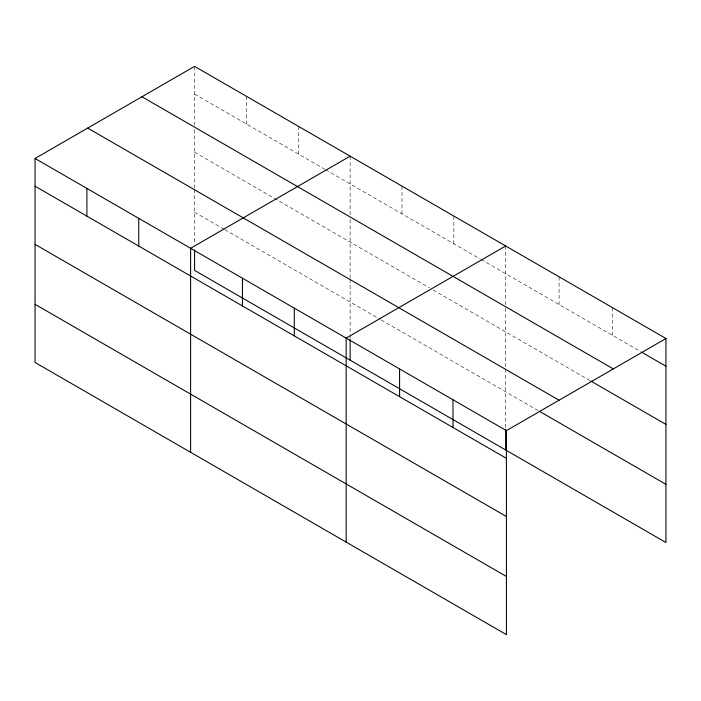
<?xml version="1.0" encoding="UTF-8"?>
<svg xmlns="http://www.w3.org/2000/svg" width="701" height="701" viewBox="0 0 701 701"><rect width="100%" height="100%" fill="white"/><g stroke="black" fill="none" stroke-linecap="round" stroke-linejoin="round"><path stroke-width="0.53" stroke-dasharray="3.5 2.63" d="M194.58 188.236L194.58 129.65M194.58 125.339L194.58 66.367M194.58 94.092L324.677 169.204M325.623 169.747L480.229 259.011M481.175 259.554L640.644 351.63M194.58 152.266L429.327 287.796M433.095 289.977L590.032 380.582M194.58 212.21L223.803 229.078M224.749 229.621L380.301 319.428M381.248 319.98L538.491 410.76M612.525 307.669L612.525 335.393M559.109 276.825L559.109 304.549M505.684 245.981L505.684 307.108M505.684 308.186L505.684 367.85M505.684 368.936L505.684 428.451M453.836 216.048L453.836 243.773M401.98 186.115L401.98 213.84M350.132 156.174L350.132 215.146M350.132 219.457L350.132 278.043M350.132 279.129L350.132 334.333M350.132 335.411L350.132 338.644M298.284 126.241L298.284 153.966M246.437 96.309L246.437 124.033M194.58 189.323L194.58 243.449"/><path stroke-width="1.05" d="M35.05 158.479L506.42 430.616L506.42 634.633L35.05 362.487L35.05 158.479L194.58 66.367L665.95 338.513L665.95 542.521L194.58 270.384L194.58 249.915M350.132 156.174L190.602 248.285L190.602 452.294M505.684 245.981L346.154 338.092L346.154 542.101M506.42 430.616L665.95 338.513M641.581 352.165L665.95 366.237M141.935 96.764L613.305 368.91M590.969 381.125L665.95 424.412M87.695 128.081L559.065 400.218M539.428 411.303L665.95 484.347M35.05 186.203L506.42 458.34M35.05 244.377L506.42 516.514M35.05 304.313L506.42 576.459M505.684 429.529L505.684 449.998M452.995 399.772L452.995 427.496M399.579 368.928L399.579 396.652M350.132 339.722L350.132 360.191M294.306 308.151L294.306 335.875M242.45 278.218L242.45 305.943M138.754 218.344L138.754 246.069M86.898 188.411L86.898 216.136"/></g></svg>
